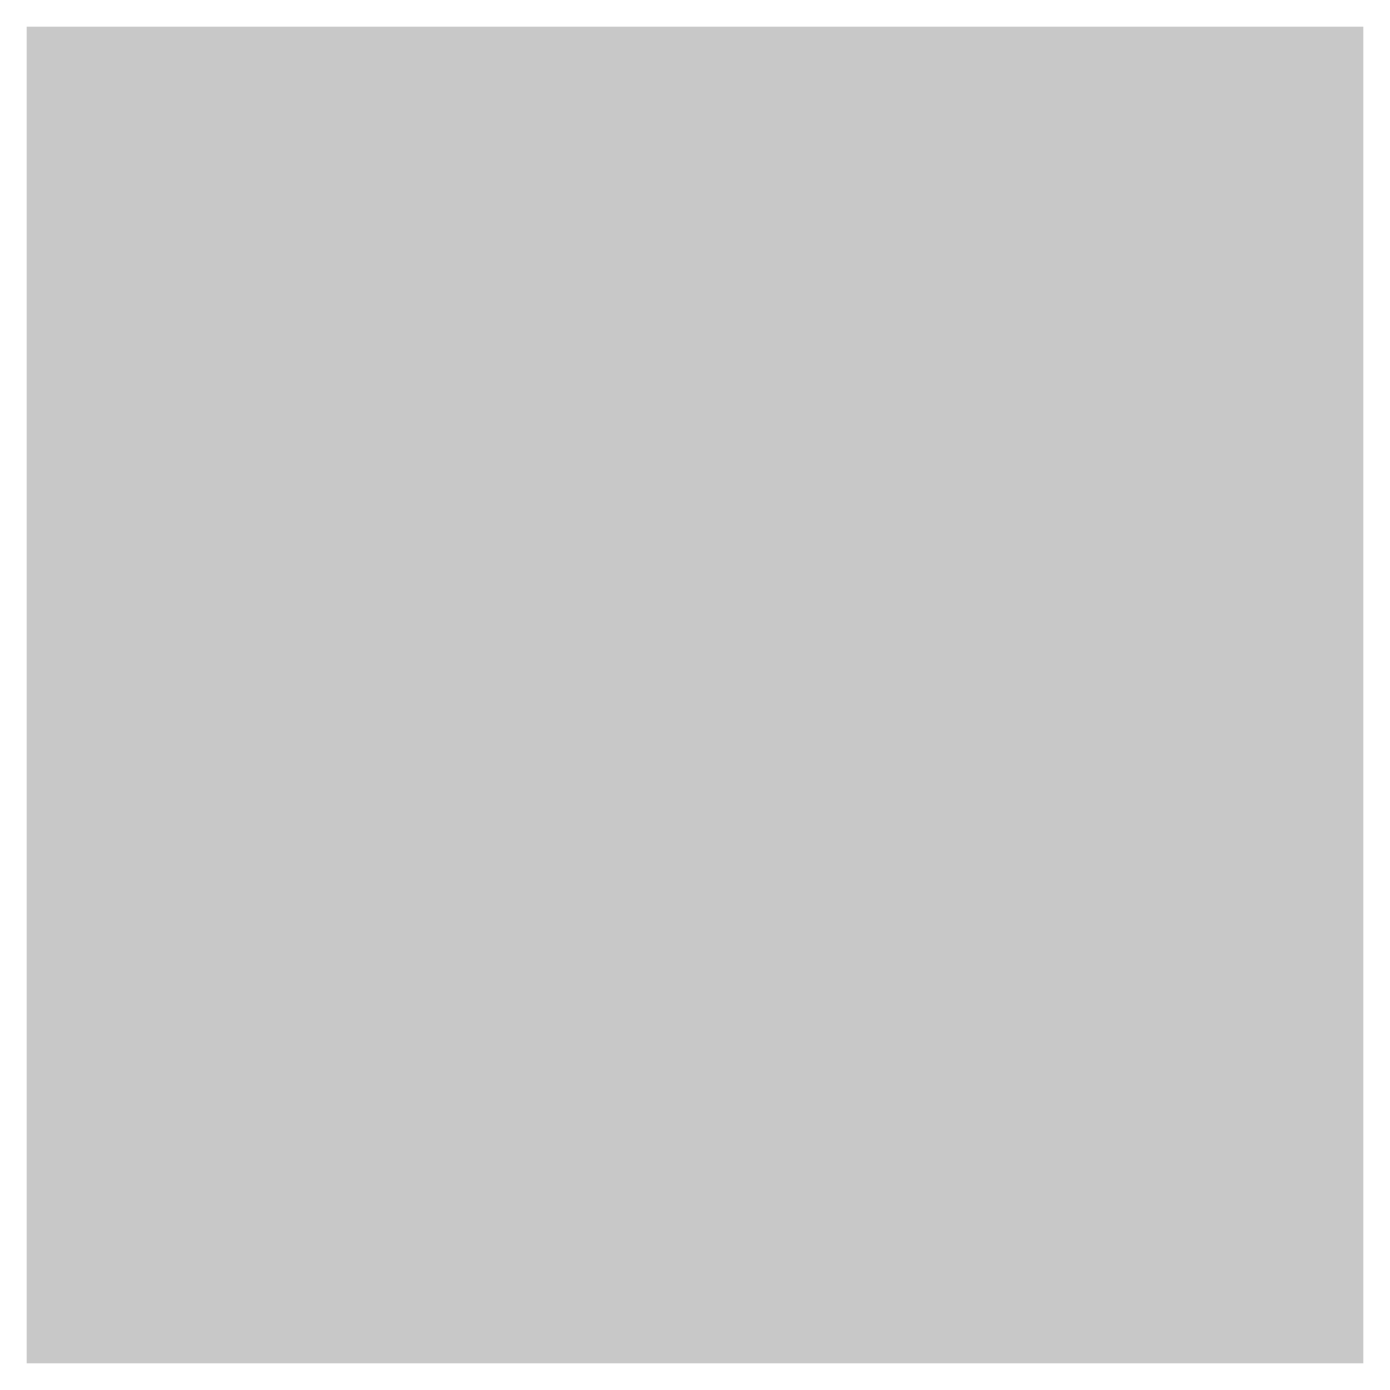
# Model space of a CAD drawing. Header units: millimetres. Extents: x -0.35 to 0.35, y -0.35 to 0.35.
import ezdxf

# ---------------------------------------------------------------- set-up
doc = ezdxf.new("R2010")
doc.units = ezdxf.units.MM

msp = doc.modelspace()

# ---------------------------------------------------------------- hatches: boundary and pattern name
at = {"lineweight": -2}
msp.add_hatch(color=0, dxfattribs=at).paths.add_polyline_path([(-0.35, -0.35), (0.35, -0.35), (0.35, 0.35), (-0.35, 0.35)])

doc.saveas('drawing.dxf')
